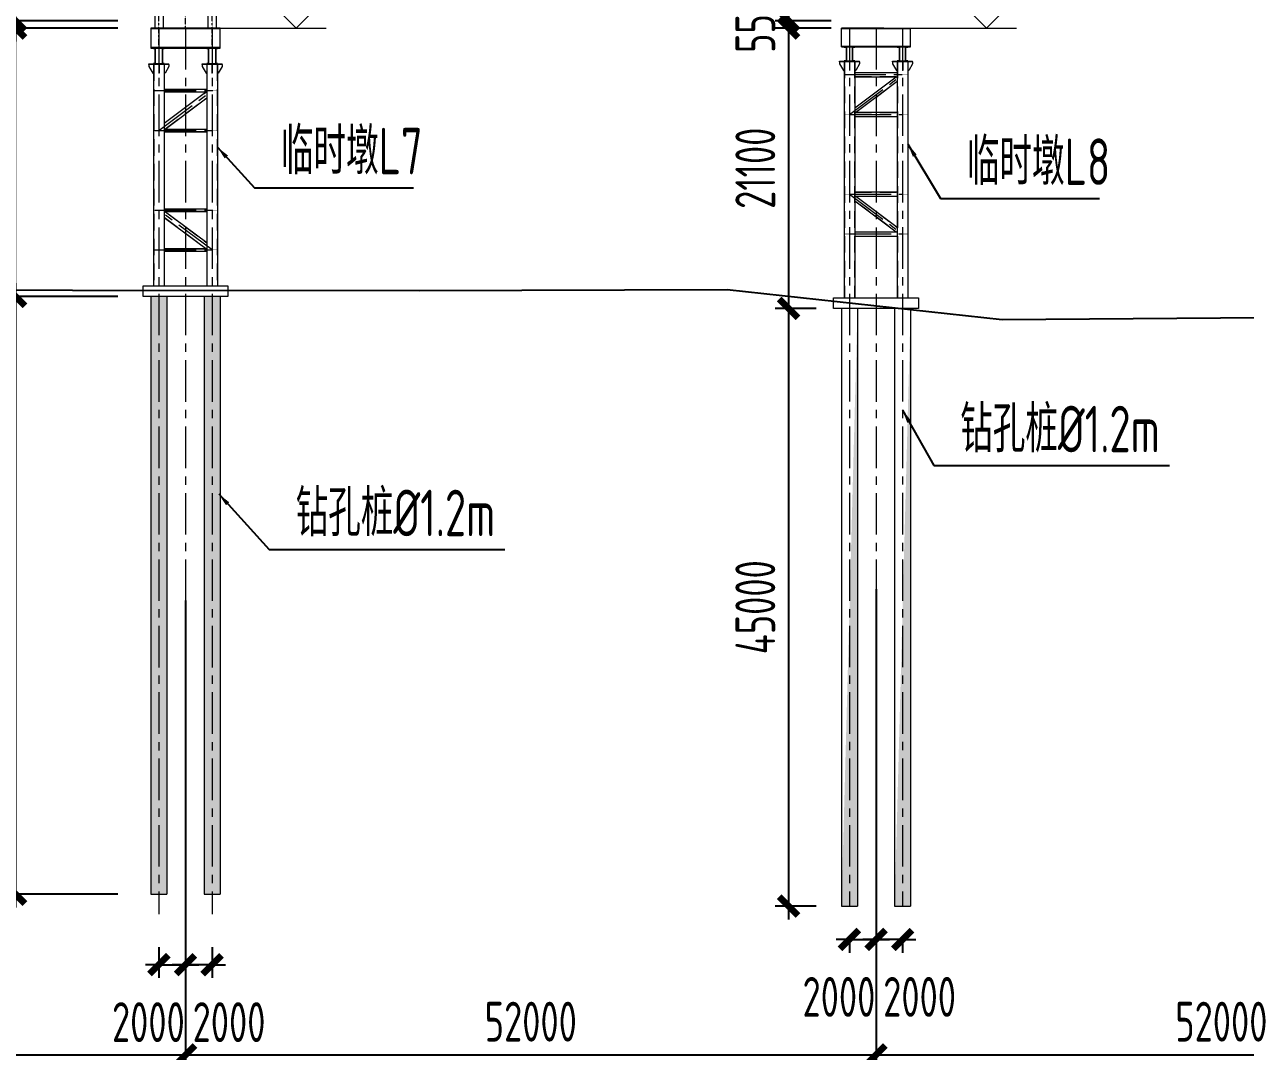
# Model space of a CAD drawing. Extents: x -2876908 to 633791, y -1383861 to 872234.
# Drawn here: x -817950 to -725996, y 671567 to 748897 of the extents above; entities that cross this region are included whole.
import ezdxf

# ---------------------------------------------------------------- set-up
doc = ezdxf.new("R2010")
doc.units = 0
doc.header["$LTSCALE"] = 5
doc.header["$MEASUREMENT"] = 0
for name, pattern in [('CENTER', [2, 1.25, -0.25, 0.25, -0.25]), ('DASH', [0.35, 0.25, -0.1]), ('DASHED', [0.75, 0.5, -0.25])]:
    doc.linetypes.add(name, pattern=pattern)
doc.layers.get('0').update_dxf_attribs({"linetype": 'CONTINUOUS', "lineweight": 25})
doc.layers.get('DEFPOINTS').update_dxf_attribs({"color": 35, "linetype": 'CONTINUOUS', "lineweight": 13})
for name, color, linetype, lineweight in [('3中心线', 6, 'CENTER', 18), ('4虚线', 2, 'DASHED', 18), ('5标注', 3, 'CONTINUOUS', 15), ('6文本', 7, 'CONTINUOUS', 15), ('8轮廓线', 4, 'CONTINUOUS', 15), ('DIM', 3, 'CONTINUOUS', 0), ('HATCH', 254, 'CONTINUOUS', 0)]:
    doc.layers.add(name, color=color, linetype=linetype, lineweight=lineweight)
doc.layers.add('细线', color=3, linetype='CONTINUOUS')
doc.styles.add('TSSD_Dimension', font='tssdeng.shx', dxfattribs={"width": 0.7, "bigfont": 'hztxt.shx'})
doc.styles.add('TSSD_NORM', font='tssdeng.shx', dxfattribs={"width": 0.7, "bigfont": 'hztxt.shx'})
doc.dimstyles.new('TSSD_100_100', dxfattribs={"dimtxt": 300, "dimasz": 100, "dimexe": 100, "dimexo": 250, "dimgap": 100, "dimtad": 1, "dimdec": 0, "dimzin": 0, "dimdsep": 46, "dimtxsty": 'TSSD_Dimension', "dimblk": 'ARCHTICK', "dimblk1": 'ARCHTICK', "dimblk2": 'ARCHTICK', "dimcen": 0, "dimdle": 100, "dimclrt": 7, "dimadec": 0, "dimazin": 0, "dimtfac": 1, "dimtdec": 0, "dimtix": 1, "dimtmove": 2, "dimatfit": 3, "dimfxl": 1, "dimtolj": 1, "dimtzin": 0, "dimarcsym": 0})

# ---------------------------------------------------------------- blocks, each defined once
blk = doc.blocks.new('立面图')
at = {"layer": '细线', "color": 3}
blk.add_lwpolyline([(-241127, -37254), (-217827, -37414), (-192527, -37374), (-165627, -37384), (-139527, -37404), (-116327, -37344), (-95627, -39604), (-66027, -39374), (-45227, -38844), (-41127, -37964), (-39427, -37894), (-36027, -38594), (-16527, -38484), (-10727, -35294), (-10327, -35334), (-9827, -35314), (-9327, -35324), (-8927, -35304), (-4927, -37524), (-1727, -37724), (1373, -38474), (13173, -38214), (16973, -37404), (40773, -36854)], dxfattribs=at)
blk = doc.blocks.new('_ArchTick')
at = {"color": 0, "linetype": 'ByBlock', "const_width": 0.5}
blk.add_lwpolyline([(-0.707, -0.707), (0.707, 0.707)], dxfattribs=at)
blk = doc.blocks.new('*D33')
at = {"layer": 'DEFPOINTS', "color": 0, "transparency": 16777216}
for p in [(-805821, 708022), (-883821, 692590), (-805821, 671319)]:
    blk.add_point(p, dxfattribs=at)
at = {"layer": 'DIM', "color": 0, "lineweight": -2, "transparency": 16777216}
for p, q in [((-805821, 705522), (-805821, 670319)), ((-884821, 671319), (-804821, 671319))]:
    blk.add_line(p, q, dxfattribs=at)
at = {"layer": 'DIM', "color": 0, "linetype": 'ByBlock', "lineweight": -2, "transparency": 16777216}
blk.add_line((-883821, 690090), (-883821, 670319), dxfattribs=at)
at = {"layer": 'DIM', "color": 0, "lineweight": -2, "transparency": 16777216, "xscale": 1000, "yscale": 1000, "zscale": 1000, "rotation": 180}
blk.add_blockref('_ArchTick', (-883821, 671319), dxfattribs=at)
at = {"layer": 'DIM', "color": 0, "lineweight": -2, "transparency": 16777216, "xscale": 1000, "yscale": 1000, "zscale": 1000}
blk.add_blockref('_ArchTick', (-805821, 671319), dxfattribs=at)
at = {"layer": 'DIM', "color": 7, "transparency": 16777216, "insert": (-844821, 673819), "char_height": 3000, "attachment_point": 5, "style": 'TSSD_Dimension'}
blk.add_mtext('\\A1;78000', dxfattribs=at)
blk = doc.blocks.new('*D34')
at = {"layer": 'DEFPOINTS', "color": 0, "transparency": 16777216}
for p in [(-753821, 708879), (-805821, 708022), (-753821, 671319)]:
    blk.add_point(p, dxfattribs=at)
at = {"layer": 'DIM', "color": 0, "lineweight": -2, "transparency": 16777216}
for p, q in [((-753821, 706379), (-753821, 670319)), ((-806821, 671319), (-752821, 671319))]:
    blk.add_line(p, q, dxfattribs=at)
at = {"layer": 'DIM', "color": 0, "linetype": 'ByBlock', "lineweight": -2, "transparency": 16777216}
blk.add_line((-805821, 705522), (-805821, 670319), dxfattribs=at)
at = {"layer": 'DIM', "color": 0, "lineweight": -2, "transparency": 16777216, "xscale": 1000, "yscale": 1000, "zscale": 1000, "rotation": 180}
blk.add_blockref('_ArchTick', (-805821, 671319), dxfattribs=at)
at = {"layer": 'DIM', "color": 0, "lineweight": -2, "transparency": 16777216, "xscale": 1000, "yscale": 1000, "zscale": 1000}
blk.add_blockref('_ArchTick', (-753821, 671319), dxfattribs=at)
at = {"layer": 'DIM', "color": 7, "transparency": 16777216, "insert": (-779821, 673819), "char_height": 3000, "attachment_point": 5, "style": 'TSSD_Dimension'}
blk.add_mtext('\\A1;52000', dxfattribs=at)
blk = doc.blocks.new('*D35')
at = {"layer": 'DEFPOINTS', "color": 0, "transparency": 16777216}
for p in [(-753821, 708879), (-701821, 708756), (-701821, 671319)]:
    blk.add_point(p, dxfattribs=at)
at = {"layer": 'DIM', "color": 0, "linetype": 'ByBlock', "lineweight": -2, "transparency": 16777216}
blk.add_line((-753821, 706379), (-753821, 670319), dxfattribs=at)
at = {"layer": 'DIM', "color": 0, "lineweight": -2, "transparency": 16777216}
for p, q in [((-701821, 706256), (-701821, 670319)), ((-754821, 671319), (-700821, 671319))]:
    blk.add_line(p, q, dxfattribs=at)
at = {"layer": 'DIM', "color": 0, "lineweight": -2, "transparency": 16777216, "xscale": 1000, "yscale": 1000, "zscale": 1000, "rotation": 180}
blk.add_blockref('_ArchTick', (-753821, 671319), dxfattribs=at)
at = {"layer": 'DIM', "color": 0, "lineweight": -2, "transparency": 16777216, "xscale": 1000, "yscale": 1000, "zscale": 1000}
blk.add_blockref('_ArchTick', (-701821, 671319), dxfattribs=at)
at = {"layer": 'DIM', "color": 7, "transparency": 16777216, "insert": (-727821, 673819), "char_height": 3000, "attachment_point": 5, "style": 'TSSD_Dimension'}
blk.add_mtext('\\A1;52000', dxfattribs=at)
blk = doc.blocks.new('A$C58C44416')
at = {"layer": '3中心线'}
for p, q in [((665, 0), (665, 4324)), ((665, 3961), (4665, 3961)), ((665, 3961), (4665, 961)), ((4665, 0), (4665, 4324)), ((665, 961), (4665, 961))]:
    blk.add_line(p, q, dxfattribs=at)
at = {"layer": '8轮廓线'}
for p, q in [((350, 80), (350, 4324)), ((980, 4324), (350, 4324)), ((980, 80), (980, 4324)), ((980, 4084), (4350, 4084)), ((980, 3878), (4350, 1351)), ((980, 3839), (4350, 3839)), ((4350, 80), (4350, 4324)), ((4980, 4324), (4350, 4324)), ((4980, 80), (4980, 4324)), ((980, 3572), (4350, 1045)), ((980, 1084), (4350, 1084)), ((0, 200), (300, 680)), ((0, 80), (0, 200)), ((1330, 80), (0, 80)), ((0, 80), (0, 0)), ((1330, 0), (0, 0)), ((300, 680), (350, 680)), ((350, 0), (980, 0)), ((980, 839), (4350, 839)), ((1046, 680), (980, 680)), ((1330, 200), (1046, 680)), ((1330, 80), (1330, 200)), ((1330, 80), (1330, 0)), ((4000, 200), (4300, 680)), ((4000, 80), (4000, 200)), ((5330, 80), (4000, 80)), ((4000, 80), (4000, 0)), ((5330, 0), (4000, 0)), ((4300, 680), (4350, 680)), ((4350, 0), (4980, 0)), ((5046, 680), (4980, 680)), ((5330, 200), (5046, 680)), ((5330, 80), (5330, 200)), ((5330, 80), (5330, 0))]:
    blk.add_line(p, q, dxfattribs=at)
for centre in [(665, 3961), (4665, 3961), (665, 961), (4665, 961)]:
    blk.add_circle(centre, 315, dxfattribs=at)
blk = doc.blocks.new('63.5m')
at = {"layer": '3中心线', "ltscale": 0.05}
for p, q in [((-3685, -21653), (-3685, 37916)), ((-1685, -20396), (-1685, 37916)), ((315, -21653), (315, 37916)), ((-3685, 24877), (315, 24877)), ((-3685, 21877), (315, 24877)), ((-3685, 21877), (315, 21877)), ((-3685, 13877), (315, 13877)), ((-3685, 10877), (315, 13877)), ((-3685, 10877), (315, 10877)), ((-3685, 2877), (315, 2877)), ((-3685, -123), (315, 2877)), ((-3685, -123), (315, -123)), ((-3685, -11122), (315, -8123)), ((-3685, -8123), (315, -8123)), ((-3685, -11122), (315, -11122))]:
    blk.add_line(p, q, dxfattribs=at)
at = {"layer": '3中心线', "ltscale": 0.005}
for p, q in [((-3685, 35877), (315, 35877)), ((-3685, 32877), (315, 35877)), ((-3685, 32877), (315, 32877))]:
    blk.add_line(p, q, dxfattribs=at)
at = {"layer": '8轮廓线'}
for p, q in [((-4350, 37836), (-4350, 37916)), ((-3020, 37916), (-4350, 37916)), ((-3020, 37836), (-4350, 37836)), ((-4350, 37836), (-4350, 37716)), ((-4350, 37716), (-4050, 37236)), ((-4000, 37916), (-3370, 37916)), ((-4000, 37836), (-4000, -20396)), ((-3370, 37836), (-3370, -20396)), ((-3020, 37716), (-3304, 37236)), ((-3020, 37836), (-3020, 37916)), ((-3020, 37836), (-3020, 37716)), ((-350, 37836), (-350, 37916)), ((980, 37916), (-350, 37916)), ((980, 37836), (-350, 37836)), ((-350, 37836), (-350, 37716)), ((-350, 37716), (-50, 37236)), ((0, 37916), (630, 37916)), ((0, 37916), (630, 37916)), ((0, 37836), (0, -20396)), ((630, 37836), (630, -20396)), ((980, 37716), (696, 37236)), ((980, 37836), (980, 37916)), ((980, 37836), (980, 37716)), ((-4050, 37236), (-4000, 37236)), ((-3304, 37236), (-3370, 37236)), ((-50, 37236), (0, 37236)), ((696, 37236), (630, 37236))]:
    blk.add_line(p, q, dxfattribs=at)
at = {"layer": '8轮廓线', "ltscale": 0.05}
for p, q in [((-3370, 36000), (0, 36000)), ((-3370, 33267), (0, 35794)), ((-3370, 35755), (0, 35755)), ((-3370, 32961), (0, 35488)), ((-3370, 33000), (0, 33000)), ((-3370, 32755), (0, 32755)), ((-3370, 25000), (0, 25000)), ((-3370, 22267), (0, 24794)), ((-3370, 24755), (0, 24755)), ((-3370, 21961), (0, 24488)), ((-3370, 22000), (0, 22000)), ((-3370, 21755), (0, 21755)), ((-3370, 14000), (0, 14000)), ((-3370, 11267), (0, 13794)), ((-3370, 13755), (0, 13755)), ((-3370, 10961), (0, 13488)), ((-3370, 11000), (0, 11000)), ((-3370, 10755), (0, 10755)), ((-3370, 3000), (0, 3000)), ((-3370, 267), (0, 2794)), ((-3370, 2755), (0, 2755)), ((-3370, -39), (0, 2488)), ((-3370, 0), (0, 0)), ((-3370, -245), (0, -245)), ((-3370, -8000), (0, -8000)), ((-3370, -10733), (0, -8206)), ((-3370, -8245), (0, -8245)), ((-3370, -11039), (0, -8512)), ((-3370, -11000), (0, -11000)), ((-3370, -11245), (0, -11245))]:
    blk.add_line(p, q, dxfattribs=at)
blk.add_blockref('A$C58C44416', (-4350, 37916))
blk = doc.blocks.new('*D1768')
at = {"layer": 'DEFPOINTS', "color": 0, "transparency": 16777216}
for p in [(-755821, 682524), (-753821, 682524), (-753821, 680008)]:
    blk.add_point(p, dxfattribs=at)
at = {"layer": 'DIM', "color": 0, "lineweight": -2, "transparency": 16777216}
for p, q in [((-755821, 680008), (-756821, 680008)), ((-755821, 680008), (-753821, 680008)), ((-753821, 680024), (-753821, 679008)), ((-753821, 680008), (-752821, 680008))]:
    blk.add_line(p, q, dxfattribs=at)
at = {"layer": 'DIM', "color": 0, "linetype": 'ByBlock', "lineweight": -2, "transparency": 16777216}
blk.add_line((-755821, 680024), (-755821, 679008), dxfattribs=at)
at = {"layer": 'DIM', "color": 0, "lineweight": -2, "transparency": 16777216, "xscale": 1000, "yscale": 1000, "zscale": 1000}
blk.add_blockref('_ArchTick', (-755821, 680008), dxfattribs=at)
at = {"layer": 'DIM', "color": 0, "lineweight": -2, "transparency": 16777216, "xscale": 1000, "yscale": 1000, "zscale": 1000, "rotation": 180}
blk.add_blockref('_ArchTick', (-753821, 680008), dxfattribs=at)
at = {"layer": 'DIM', "color": 7, "transparency": 16777216, "insert": (-756617, 675683), "char_height": 3000, "attachment_point": 5, "style": 'TSSD_Dimension'}
blk.add_mtext('\\A1;2000', dxfattribs=at)
blk = doc.blocks.new('*D1769')
at = {"layer": 'DEFPOINTS', "color": 0, "transparency": 16777216}
for p in [(-760414, 748619), (-754708, 749169), (-754708, 748619)]:
    blk.add_point(p, dxfattribs=at)
at = {"layer": 'DIM', "color": 0, "lineweight": -2, "transparency": 16777216}
for p, q in [((-760414, 749169), (-760414, 750169)), ((-757208, 748619), (-761414, 748619)), ((-760414, 749169), (-760414, 748619)), ((-760414, 748619), (-760414, 747619))]:
    blk.add_line(p, q, dxfattribs=at)
at = {"layer": 'DIM', "color": 0, "linetype": 'ByBlock', "lineweight": -2, "transparency": 16777216}
blk.add_line((-757208, 749169), (-761414, 749169), dxfattribs=at)
at = {"layer": 'DIM', "color": 0, "lineweight": -2, "transparency": 16777216, "xscale": 1000, "yscale": 1000, "zscale": 1000}
for p, rotation in [((-760414, 749169), 270), ((-760414, 748619), 90)]:
    blk.add_blockref('_ArchTick', p, dxfattribs=dict(at, rotation=rotation))
at = {"layer": 'DIM', "color": 7, "transparency": 16777216, "insert": (-762914, 748894), "char_height": 3000, "attachment_point": 5, "rotation": 90, "style": 'TSSD_Dimension'}
blk.add_mtext('\\A1;550', dxfattribs=at)
blk = doc.blocks.new('*D1765')
at = {"layer": 'DEFPOINTS', "color": 0, "transparency": 16777216}
for p in [(-757308, 748619), (-760414, 727519), (-757108, 727519)]:
    blk.add_point(p, dxfattribs=at)
at = {"layer": 'DIM', "color": 0, "lineweight": -2, "transparency": 16777216}
for p, q in [((-760414, 749619), (-760414, 726519)), ((-759608, 727519), (-761414, 727519))]:
    blk.add_line(p, q, dxfattribs=at)
at = {"layer": 'DIM', "color": 0, "linetype": 'ByBlock', "lineweight": -2, "transparency": 16777216}
blk.add_line((-759808, 748619), (-761414, 748619), dxfattribs=at)
at = {"layer": 'DIM', "color": 0, "lineweight": -2, "transparency": 16777216, "xscale": 1000, "yscale": 1000, "zscale": 1000}
for p, rotation in [((-760414, 748619), 90), ((-760414, 727519), 270)]:
    blk.add_blockref('_ArchTick', p, dxfattribs=dict(at, rotation=rotation))
at = {"layer": 'DIM', "color": 7, "transparency": 16777216, "insert": (-762914, 738069), "char_height": 3000, "attachment_point": 5, "rotation": 90, "style": 'TSSD_Dimension'}
blk.add_mtext('\\A1;21100', dxfattribs=at)
blk = doc.blocks.new('*D1766')
at = {"layer": 'DEFPOINTS', "color": 0, "transparency": 16777216}
for p in [(-755821, 727519), (-760414, 682519), (-755821, 682519)]:
    blk.add_point(p, dxfattribs=at)
at = {"layer": 'DIM', "color": 0, "lineweight": -2, "transparency": 16777216}
for p, q in [((-760414, 728519), (-760414, 681519)), ((-758321, 682519), (-761414, 682519))]:
    blk.add_line(p, q, dxfattribs=at)
at = {"layer": 'DIM', "color": 0, "linetype": 'ByBlock', "lineweight": -2, "transparency": 16777216}
blk.add_line((-758321, 727519), (-761414, 727519), dxfattribs=at)
at = {"layer": 'DIM', "color": 0, "lineweight": -2, "transparency": 16777216, "xscale": 1000, "yscale": 1000, "zscale": 1000}
for p, rotation in [((-760414, 727519), 90), ((-760414, 682519), 270)]:
    blk.add_blockref('_ArchTick', p, dxfattribs=dict(at, rotation=rotation))
at = {"layer": 'DIM', "color": 7, "transparency": 16777216, "insert": (-762914, 705019), "char_height": 3000, "attachment_point": 5, "rotation": 90, "style": 'TSSD_Dimension'}
blk.add_mtext('\\A1;45000', dxfattribs=at)
blk = doc.blocks.new('*D1767')
at = {"layer": 'DEFPOINTS', "color": 0, "transparency": 16777216}
for p in [(-753821, 682524), (-751821, 682524), (-753821, 680008)]:
    blk.add_point(p, dxfattribs=at)
at = {"layer": 'DIM', "color": 0, "lineweight": -2, "transparency": 16777216}
for p, q in [((-753821, 680008), (-754821, 680008)), ((-753821, 680024), (-753821, 679008)), ((-751821, 680008), (-753821, 680008)), ((-751821, 680008), (-750821, 680008))]:
    blk.add_line(p, q, dxfattribs=at)
at = {"layer": 'DIM', "color": 0, "linetype": 'ByBlock', "lineweight": -2, "transparency": 16777216}
blk.add_line((-751821, 680024), (-751821, 679008), dxfattribs=at)
at = {"layer": 'DIM', "color": 0, "lineweight": -2, "transparency": 16777216, "xscale": 1000, "yscale": 1000, "zscale": 1000}
blk.add_blockref('_ArchTick', (-753821, 680008), dxfattribs=at)
at = {"layer": 'DIM', "color": 0, "lineweight": -2, "transparency": 16777216, "xscale": 1000, "yscale": 1000, "zscale": 1000, "rotation": 180}
blk.add_blockref('_ArchTick', (-751821, 680008), dxfattribs=at)
at = {"layer": 'DIM', "color": 7, "transparency": 16777216, "insert": (-750543, 675683), "char_height": 3000, "attachment_point": 5, "style": 'TSSD_Dimension'}
blk.add_mtext('\\A1;2000', dxfattribs=at)
blk = doc.blocks.new('*D1796')
at = {"layer": 'DEFPOINTS', "color": 0, "transparency": 16777216}
for p in [(-807821, 681924), (-805821, 681924), (-805821, 678108)]:
    blk.add_point(p, dxfattribs=at)
at = {"layer": 'DIM', "color": 0, "linetype": 'ByBlock', "lineweight": -2, "transparency": 16777216}
blk.add_line((-807821, 679424), (-807821, 677108), dxfattribs=at)
at = {"layer": 'DIM', "color": 0, "lineweight": -2, "transparency": 16777216}
for p, q in [((-805821, 679424), (-805821, 677108)), ((-807821, 678108), (-808821, 678108)), ((-807821, 678108), (-805821, 678108)), ((-805821, 678108), (-804821, 678108))]:
    blk.add_line(p, q, dxfattribs=at)
at = {"layer": 'DIM', "color": 0, "lineweight": -2, "transparency": 16777216, "xscale": 1000, "yscale": 1000, "zscale": 1000}
blk.add_blockref('_ArchTick', (-807821, 678108), dxfattribs=at)
at = {"layer": 'DIM', "color": 0, "lineweight": -2, "transparency": 16777216, "xscale": 1000, "yscale": 1000, "zscale": 1000, "rotation": 180}
blk.add_blockref('_ArchTick', (-805821, 678108), dxfattribs=at)
at = {"layer": 'DIM', "color": 7, "transparency": 16777216, "insert": (-808617, 673783), "char_height": 3000, "attachment_point": 5, "style": 'TSSD_Dimension'}
blk.add_mtext('\\A1;2000', dxfattribs=at)
blk = doc.blocks.new('*D1797')
at = {"layer": 'DEFPOINTS', "color": 0, "transparency": 16777216}
for p in [(-805821, 681924), (-803821, 681924), (-805821, 678108)]:
    blk.add_point(p, dxfattribs=at)
at = {"layer": 'DIM', "color": 0, "lineweight": -2, "transparency": 16777216}
for p, q in [((-805821, 679424), (-805821, 677108)), ((-805821, 678108), (-806821, 678108)), ((-803821, 678108), (-805821, 678108)), ((-803821, 678108), (-802821, 678108))]:
    blk.add_line(p, q, dxfattribs=at)
at = {"layer": 'DIM', "color": 0, "linetype": 'ByBlock', "lineweight": -2, "transparency": 16777216}
blk.add_line((-803821, 679424), (-803821, 677108), dxfattribs=at)
at = {"layer": 'DIM', "color": 0, "lineweight": -2, "transparency": 16777216, "xscale": 1000, "yscale": 1000, "zscale": 1000}
blk.add_blockref('_ArchTick', (-805821, 678108), dxfattribs=at)
at = {"layer": 'DIM', "color": 0, "lineweight": -2, "transparency": 16777216, "xscale": 1000, "yscale": 1000, "zscale": 1000, "rotation": 180}
blk.add_blockref('_ArchTick', (-803821, 678108), dxfattribs=at)
at = {"layer": 'DIM', "color": 7, "transparency": 16777216, "insert": (-802543, 673783), "char_height": 3000, "attachment_point": 5, "style": 'TSSD_Dimension'}
blk.add_mtext('\\A1;2000', dxfattribs=at)
blk = doc.blocks.new('*D1798')
at = {"layer": 'DEFPOINTS', "color": 0, "transparency": 16777216}
for p in [(-818623, 749169), (-808421, 749169), (-808421, 748619)]:
    blk.add_point(p, dxfattribs=at)
at = {"layer": 'DIM', "color": 0, "lineweight": -2, "transparency": 16777216}
for p, q in [((-818623, 749169), (-818623, 750169)), ((-810921, 749169), (-819623, 749169)), ((-818623, 748619), (-818623, 749169)), ((-818623, 748619), (-818623, 747619))]:
    blk.add_line(p, q, dxfattribs=at)
at = {"layer": 'DIM', "color": 0, "linetype": 'ByBlock', "lineweight": -2, "transparency": 16777216}
blk.add_line((-810921, 748619), (-819623, 748619), dxfattribs=at)
at = {"layer": 'DIM', "color": 0, "lineweight": -2, "transparency": 16777216, "xscale": 1000, "yscale": 1000, "zscale": 1000}
for p, rotation in [((-818623, 749169), 270), ((-818623, 748619), 90)]:
    blk.add_blockref('_ArchTick', p, dxfattribs=dict(at, rotation=rotation))
at = {"layer": 'DIM', "color": 7, "transparency": 16777216, "insert": (-821123, 751750), "char_height": 3000, "attachment_point": 5, "rotation": 90, "style": 'TSSD_Dimension'}
blk.add_mtext('\\A1;550', dxfattribs=at)
blk = doc.blocks.new('*D1799')
at = {"layer": 'DEFPOINTS', "color": 0, "transparency": 16777216}
for p in [(-818623, 748619), (-808421, 748619), (-808421, 728419)]:
    blk.add_point(p, dxfattribs=at)
at = {"layer": 'DIM', "color": 0, "lineweight": -2, "transparency": 16777216}
for p, q in [((-818623, 727419), (-818623, 749619)), ((-810921, 748619), (-819623, 748619))]:
    blk.add_line(p, q, dxfattribs=at)
at = {"layer": 'DIM', "color": 0, "linetype": 'ByBlock', "lineweight": -2, "transparency": 16777216}
blk.add_line((-810921, 728419), (-819623, 728419), dxfattribs=at)
at = {"layer": 'DIM', "color": 0, "lineweight": -2, "transparency": 16777216, "xscale": 1000, "yscale": 1000, "zscale": 1000}
for p, rotation in [((-818623, 748619), 90), ((-818623, 728419), 270)]:
    blk.add_blockref('_ArchTick', p, dxfattribs=dict(at, rotation=rotation))
at = {"layer": 'DIM', "color": 7, "transparency": 16777216, "insert": (-821123, 738519), "char_height": 3000, "attachment_point": 5, "rotation": 90, "style": 'TSSD_Dimension'}
blk.add_mtext('\\A1;20200', dxfattribs=at)
blk = doc.blocks.new('*D1800')
at = {"layer": 'DEFPOINTS', "color": 0, "transparency": 16777216}
for p in [(-808421, 728419), (-818623, 683419), (-808421, 683419)]:
    blk.add_point(p, dxfattribs=at)
at = {"layer": 'DIM', "color": 0, "lineweight": -2, "transparency": 16777216}
for p, q in [((-818623, 729419), (-818623, 682419)), ((-810921, 683419), (-819623, 683419))]:
    blk.add_line(p, q, dxfattribs=at)
at = {"layer": 'DIM', "color": 0, "linetype": 'ByBlock', "lineweight": -2, "transparency": 16777216}
blk.add_line((-810921, 728419), (-819623, 728419), dxfattribs=at)
at = {"layer": 'DIM', "color": 0, "lineweight": -2, "transparency": 16777216, "xscale": 1000, "yscale": 1000, "zscale": 1000}
for p, rotation in [((-818623, 728419), 90), ((-818623, 683419), 270)]:
    blk.add_blockref('_ArchTick', p, dxfattribs=dict(at, rotation=rotation))
at = {"layer": 'DIM', "color": 7, "transparency": 16777216, "insert": (-821123, 705919), "char_height": 3000, "attachment_point": 5, "rotation": 90, "style": 'TSSD_Dimension'}
blk.add_mtext('\\A1;45000', dxfattribs=at)
blk = doc.blocks.new('asdljfhsdfhjksd')
at = {"layer": '8轮廓线'}
for p, q in [((-1328421, 715431), (-1328421, 670431)), ((-1327221, 715431), (-1327221, 670431)), ((-1324421, 715431), (-1324421, 670431)), ((-1323221, 715431), (-1323221, 670431)), ((-1328421, 670431), (-1327221, 670431)), ((-1324421, 670431), (-1323221, 670431))]:
    blk.add_line(p, q, dxfattribs=at)

msp = doc.modelspace()

# ---------------------------------------------------------------- hatches: boundary and pattern name
at = {"layer": 'HATCH'}
h = msp.add_hatch(dxfattribs=at)
h.set_pattern_fill('ARMORED', color=256, scale=200, style=0)
h.set_pattern_definition([(50, (516000, 12988), (1434.5204, -125.5043), [150, -1650]), (355, (516000, 12988), (-277.5027, 1504.3843), [120, -1320]), (100.4514, (516119.6, 12977.5), (1157.0188, 1378.8791), [127.4804, -1402.2842]), (46.1842, (516000, 13388), (2134.482, -331.038), [225, -2475]), (96.6356, (516177.9, 13360.4), (1869.3254, 1948.2357), [191.2206, -2103.426]), (351.1842, (516000, 13388), (1869.324, 1948.2372), [180, -1980]), (21, (516200, 13288), (1193.8141, -805.2378), [150, -1650]), (326, (516200, 13288), (486.6307, 1450.3001), [120, -1320]), (71.4514, (516299.5, 13220.9), (1680.4453, 645.061), [127.4804, -1402.2842]), (37.5, (516000, 12988), (24.31971, 665.7877), [0, -1304, 0, -1340, 0, -1325]), (7.5, (516000, 12988), (526.13907, 788.82342), [0, -764, 0, -1274, 0, -505]), (327.5, (515554, 12988), (1067.64487, -45.10974), [0, -500, 0, -1560, 0, -2070]), (317.5, (515354, 12988), (1166.37234, 200.20996), [0, -650, 0, -1036, 0, -1470]), (45, (516000, 12988), (-707.1068, 707.1068), [])])
h.paths.add_polyline_path([(-808421.088, 728419.248), (-807221.088, 728419.248), (-807221.088, 683419.248), (-808421.088, 683419.248)])
h = msp.add_hatch(dxfattribs=at)
h.set_pattern_fill('ARMORED', color=256, scale=200, style=0)
h.set_pattern_definition([(50, (520000, 12988), (1434.5204, -125.5043), [150, -1650]), (355, (520000, 12988), (-277.5027, 1504.3843), [120, -1320]), (100.4514, (520119.6, 12977.5), (1157.0188, 1378.8791), [127.4804, -1402.2842]), (46.1842, (520000, 13388), (2134.482, -331.038), [225, -2475]), (96.6356, (520177.9, 13360.4), (1869.3254, 1948.2357), [191.2206, -2103.426]), (351.1842, (520000, 13388), (1869.324, 1948.2372), [180, -1980]), (21, (520200, 13288), (1193.8141, -805.2378), [150, -1650]), (326, (520200, 13288), (486.6307, 1450.3001), [120, -1320]), (71.4514, (520299.5, 13220.9), (1680.4453, 645.061), [127.4804, -1402.2842]), (37.5, (520000, 12988), (24.31971, 665.7877), [0, -1304, 0, -1340, 0, -1325]), (7.5, (520000, 12988), (526.13907, 788.82342), [0, -764, 0, -1274, 0, -505]), (327.5, (519554, 12988), (1067.64487, -45.10974), [0, -500, 0, -1560, 0, -2070]), (317.5, (519354, 12988), (1166.37234, 200.20996), [0, -650, 0, -1036, 0, -1470]), (45, (520000, 12988), (-707.1068, 707.1068), [])])
h.paths.add_polyline_path([(-804421.088, 728419.248), (-803221.088, 728419.248), (-803221.088, 683419.248), (-804421.088, 683419.248)])
h = msp.add_hatch(dxfattribs=at)
h.set_pattern_fill('ARMORED', color=256, scale=200, style=0)
h.set_pattern_definition([(50, (-4000, 11488), (1434.5204, -125.5043), [150, -1650]), (355, (-4000, 11488), (-277.5027, 1504.3843), [120, -1320]), (100.4514, (-3880.5, 11477.5), (1157.0188, 1378.879), [127.4804, -1402.2842]), (46.1842, (-4000, 11888), (2134.482, -331.038), [225, -2475]), (96.6356, (-3822.1, 11860.4), (1869.3254, 1948.2357), [191.2206, -2103.426]), (351.1842, (-4000, 11888), (1869.324, 1948.237), [180, -1980]), (21, (-3800, 11788), (1193.8141, -805.2378), [150, -1650]), (326, (-3800, 11788), (486.6307, 1450.3), [120, -1320]), (71.4514, (-3700.5, 11720.9), (1680.4453, 645.061), [127.4804, -1402.2842]), (37.5, (-4000, 11488), (24.3197, 665.7877), [0, -1304, 0, -1340, 0, -1325]), (7.5, (-4000, 11488), (526.13907, 788.8234), [0, -764, 0, -1274, 0, -505]), (327.5, (-4446, 11488), (1067.64487, -45.10974), [0, -500, 0, -1560, 0, -2070]), (317.5, (-4646, 11488), (1166.3723, 200.21), [0, -650, 0, -1036, 0, -1470]), (45, (-4000, 11488), (-707.1068, 707.1068), [])])
edge = h.paths.add_edge_path()
edge.add_line((-756421.106, 727519.228), (-756421.106, 682519.228))
edge.add_line((-755221.106, 727519.228), (-755221.106, 682519.228))
edge.add_line((-756421.106, 682519.228), (-755221.106, 682519.228))
h = msp.add_hatch(dxfattribs=at)
h.set_pattern_fill('ARMORED', color=256, scale=200, style=0)
h.set_pattern_definition([(50, (0, 11488), (1434.5204, -125.5043), [150, -1650]), (355, (0, 11488), (-277.5027, 1504.3843), [120, -1320]), (100.4514, (119.5, 11477.5), (1157.0188, 1378.879), [127.4804, -1402.2842]), (46.1842, (0, 11888), (2134.482, -331.038), [225, -2475]), (96.6356, (177.9, 11860.4), (1869.3254, 1948.2357), [191.2206, -2103.426]), (351.1842, (0, 11888), (1869.324, 1948.237), [180, -1980]), (21, (200, 11788), (1193.8141, -805.2378), [150, -1650]), (326, (200, 11788), (486.6307, 1450.3), [120, -1320]), (71.4514, (299.5, 11720.9), (1680.4453, 645.061), [127.4804, -1402.2842]), (37.5, (0, 11488), (24.3197, 665.7877), [0, -1304, 0, -1340, 0, -1325]), (7.5, (0, 11488), (526.13907, 788.8234), [0, -764, 0, -1274, 0, -505]), (327.5, (-446, 11488), (1067.64487, -45.10974), [0, -500, 0, -1560, 0, -2070]), (317.5, (-646, 11488), (1166.3723, 200.21), [0, -650, 0, -1036, 0, -1470]), (45, (0, 11488), (-707.1068, 707.1068), [])])
edge = h.paths.add_edge_path()
edge.add_line((-752421.106, 727519.228), (-752421.106, 682519.228))
edge.add_line((-751221.106, 727519.228), (-751221.106, 682519.228))
edge.add_line((-752421.106, 682519.228), (-751221.106, 682519.228))

# ---------------------------------------------------------------- linework, layer by layer
at = {"layer": '3中心线', "ltscale": 500}
for p, q in [((-807821.088, 748619.249), (-807821.088, 681919.249)), ((-805821.088, 748619.228), (-805821.088, 655380.121)), ((-803821.088, 748619.249), (-803821.088, 681919.249)), ((-755821.106, 748623.802), (-755821.106, 682523.802)), ((-753821.088, 748619.228), (-753821.088, 655380.121)), ((-751821.106, 748623.802), (-751821.106, 682523.802)), ((-756221.106, 745119.228), (-751421.106, 745119.228)), ((-755821.106, 742119.228), (-751821.106, 745119.228)), ((-808136.088, 743919.248), (-803421.088, 743919.248)), ((-807821.088, 740919.248), (-804221.088, 743619.248)), ((-755821.106, 742119.228), (-751821.106, 742119.228)), ((-808136.088, 740919.248), (-803506.088, 740919.248)), ((-755821.106, 736119.228), (-751821.106, 736119.228)), ((-755821.106, 736119.228), (-751821.106, 733119.228)), ((-808136.088, 734919.248), (-803506.088, 734919.248)), ((-803821.088, 731919.248), (-807821.088, 734919.248)), ((-755821.106, 733119.228), (-751821.106, 733119.228)), ((-808136.088, 731919.248), (-803506.088, 731919.248))]:
    msp.add_line(p, q, dxfattribs=at)
at = {"layer": '4虚线', "ltscale": 500}
for p, q in [((-808205.088, 745889.248), (-808205.088, 729219.248)), ((-807437.088, 745889.248), (-807437.088, 729219.248)), ((-804205.088, 745889.248), (-804205.088, 729219.248)), ((-803437.088, 745889.248), (-803437.088, 729219.248)), ((-756205.106, 746089.228), (-756205.106, 728319.228)), ((-755437.106, 746089.228), (-755437.106, 728319.228)), ((-752205.106, 746089.228), (-752205.106, 728319.228)), ((-751437.106, 746089.228), (-751437.106, 728319.228)), ((-755421.106, 745273.728), (-752221.106, 745273.728)), ((-755421.106, 744964.728), (-752221.106, 744964.728)), ((-755421.106, 742612.353), (-752295.273, 744956.728)), ((-807421.088, 744010.248), (-804221.088, 744010.248)), ((-755346.939, 742281.728), (-752221.106, 744626.103)), ((-807421.088, 741457.998), (-804221.088, 743857.998)), ((-807421.088, 743828.248), (-804277.421, 743828.248)), ((-807373.421, 741016.248), (-804221.088, 743380.498)), ((-755421.106, 742273.728), (-752221.106, 742273.728)), ((-755421.106, 741964.728), (-752221.106, 741964.728)), ((-807421.088, 741010.248), (-804221.088, 741010.248)), ((-807421.088, 740828.248), (-804221.088, 740828.248)), ((-755421.106, 736273.728), (-752221.106, 736273.728)), ((-755421.106, 735964.728), (-752221.106, 735964.728)), ((-755346.939, 735956.728), (-752221.106, 733612.353)), ((-807421.088, 735010.248), (-804221.088, 735010.248)), ((-807421.088, 734857.998), (-804221.088, 732457.998)), ((-807364.754, 734828.248), (-804221.088, 734828.248)), ((-755421.106, 735626.103), (-752295.273, 733281.728)), ((-807421.088, 734380.498), (-804221.088, 731980.498)), ((-755421.106, 733273.728), (-752221.106, 733273.728)), ((-755421.106, 732964.728), (-752221.106, 732964.728)), ((-807421.088, 732010.248), (-804277.421, 732010.248)), ((-807421.088, 731828.248), (-804221.088, 731828.248))]:
    msp.add_line(p, q, dxfattribs=at)
at = {"layer": '5标注'}
msp.add_line((-803221.088, 748619.248), (-795240.438, 748619.248), dxfattribs=at)
at = {"layer": '5标注', "flags": 128}
msp.add_lwpolyline([(-795494.981, 750619.248), (-797494.981, 748619.248), (-799494.981, 750619.248), (-790929.178, 750619.248)], dxfattribs=at)
at = {"layer": '5标注', "linetype": 'DASH', "ltscale": 100, "const_width": 30, "flags": 128}
for points in [[(-807421.088, 743919.248), (-808221.088, 743919.248)], [(-803421.088, 743919.248), (-804221.088, 743919.248)], [(-807421.088, 740919.248), (-808221.088, 740919.248)], [(-803421.088, 740919.248), (-804221.088, 740919.248)], [(-807421.088, 734919.248), (-808221.088, 734919.248)], [(-803421.088, 734919.248), (-804221.088, 734919.248)], [(-807421.088, 731919.248), (-808221.088, 731919.248)], [(-803421.088, 731919.248), (-804221.088, 731919.248)]]:
    msp.add_lwpolyline(points, dxfattribs=at)
at = {"layer": '8轮廓线'}
for p, q in [((-803221.088, 748619.248), (-808421.088, 748619.248)), ((-808421.088, 748619.248), (-808421.088, 747119.248)), ((-808421.088, 748589.248), (-803221.088, 748589.248)), ((-803221.088, 747119.248), (-803221.088, 748619.248)), ((-756421.106, 748619.228), (-751221.106, 748619.228)), ((-756421.106, 747219.228), (-756421.106, 748619.228)), ((-756421.106, 748589.228), (-751221.106, 748589.228)), ((-751221.106, 747219.228), (-751221.106, 748619.228)), ((-803221.088, 747149.248), (-808421.088, 747149.248)), ((-808421.088, 747119.248), (-803221.088, 747119.248)), ((-756421.106, 747249.228), (-751221.106, 747249.228)), ((-756421.106, 747219.228), (-751221.106, 747219.228)), ((-808571.088, 745889.248), (-808571.088, 745919.248)), ((-808571.088, 745919.248), (-807071.088, 745919.248)), ((-807071.088, 745889.248), (-808571.088, 745889.248)), ((-808571.088, 745889.248), (-808571.088, 745719.248)), ((-808221.088, 745919.248), (-807421.088, 745919.248)), ((-808221.088, 745889.248), (-808221.088, 729219.248)), ((-807831.088, 745889.248), (-807831.088, 745239.248)), ((-807811.088, 745889.248), (-807811.088, 745239.248)), ((-807421.088, 745889.248), (-807421.088, 729219.248)), ((-807071.088, 745889.248), (-807071.088, 745919.248)), ((-807071.088, 745889.248), (-807071.088, 745719.248)), ((-804571.088, 745889.248), (-804571.088, 745919.248)), ((-804571.088, 745919.248), (-803071.088, 745919.248)), ((-803071.088, 745889.248), (-804571.088, 745889.248)), ((-804571.088, 745889.248), (-804571.088, 745719.248)), ((-804221.088, 745919.248), (-803421.088, 745919.248)), ((-804221.088, 745889.248), (-804221.088, 729219.248)), ((-803831.088, 745889.248), (-803831.088, 745239.248)), ((-803811.088, 745889.248), (-803811.088, 745239.248)), ((-803421.088, 745889.248), (-803421.088, 729219.248)), ((-803071.088, 745889.248), (-803071.088, 745919.248)), ((-803071.088, 745889.248), (-803071.088, 745719.248)), ((-756571.106, 746089.228), (-756571.106, 746119.228)), ((-756571.106, 746119.228), (-755071.106, 746119.228)), ((-755071.106, 746089.228), (-756571.106, 746089.228)), ((-756571.106, 746089.228), (-756571.106, 745919.228)), ((-756571.106, 745919.228), (-756271.106, 745439.228)), ((-756221.106, 746119.228), (-755421.106, 746119.228)), ((-756221.106, 746089.228), (-756221.106, 728319.228)), ((-755831.106, 746089.228), (-755831.106, 745439.228)), ((-755811.106, 746089.228), (-755811.106, 745439.228)), ((-755421.106, 746089.228), (-755421.106, 728319.228)), ((-755071.106, 745919.228), (-755355.402, 745439.228)), ((-755071.106, 746089.228), (-755071.106, 746119.228)), ((-755071.106, 746089.228), (-755071.106, 745919.228)), ((-752571.106, 746089.228), (-752571.106, 746119.228)), ((-752571.106, 746119.228), (-751071.106, 746119.228)), ((-751071.106, 746089.228), (-752571.106, 746089.228)), ((-752571.106, 746089.228), (-752571.106, 745919.228)), ((-752571.106, 745919.228), (-752271.106, 745439.228)), ((-752221.106, 746119.228), (-751421.106, 746119.228)), ((-752221.106, 746089.228), (-752221.106, 728319.228)), ((-751831.106, 746089.228), (-751831.106, 745439.228)), ((-751811.106, 746089.228), (-751811.106, 745439.228)), ((-751421.106, 746089.228), (-751421.106, 728319.228)), ((-751071.106, 745919.228), (-751355.402, 745439.228)), ((-751071.106, 746089.228), (-751071.106, 746119.228)), ((-751071.106, 746089.228), (-751071.106, 745919.228)), ((-808571.088, 745719.248), (-808271.088, 745239.248)), ((-808271.088, 745239.248), (-808221.088, 745239.248)), ((-807811.088, 745239.248), (-807831.088, 745239.248)), ((-807355.384, 745239.248), (-807421.088, 745239.248)), ((-807071.088, 745719.248), (-807355.384, 745239.248)), ((-804571.088, 745719.248), (-804271.088, 745239.248)), ((-804271.088, 745239.248), (-804221.088, 745239.248)), ((-803811.088, 745239.248), (-803831.088, 745239.248)), ((-803355.384, 745239.248), (-803421.088, 745239.248)), ((-803071.088, 745719.248), (-803355.384, 745239.248)), ((-756271.106, 745439.228), (-756221.106, 745439.228)), ((-755811.106, 745439.228), (-755831.106, 745439.228)), ((-755355.402, 745439.228), (-755421.106, 745439.228)), ((-755421.106, 745281.728), (-752221.106, 745281.728)), ((-755421.106, 744956.728), (-752221.106, 744956.728)), ((-755421.106, 742622.353), (-752308.606, 744956.728)), ((-752271.106, 745439.228), (-752221.106, 745439.228)), ((-751811.106, 745439.228), (-751831.106, 745439.228)), ((-751355.402, 745439.228), (-751421.106, 745439.228)), ((-807421.088, 744016.248), (-804221.088, 744016.248)), ((-755333.606, 742281.728), (-752221.106, 744616.103)), ((-807421.088, 741470.498), (-804221.088, 743870.498)), ((-807421.088, 743822.248), (-804285.421, 743822.248)), ((-807356.754, 741016.248), (-804221.088, 743367.998)), ((-755421.106, 742281.728), (-752221.106, 742281.728)), ((-755421.106, 741956.728), (-752221.106, 741956.728)), ((-807421.088, 741016.248), (-804221.088, 741016.248)), ((-807421.088, 740822.248), (-804221.088, 740822.248)), ((-755421.106, 736281.728), (-752221.106, 736281.728)), ((-755421.106, 735956.728), (-752221.106, 735956.728)), ((-755333.606, 735956.728), (-752221.106, 733622.353)), ((-807421.088, 735016.248), (-804221.088, 735016.248)), ((-807421.088, 734870.498), (-804221.088, 732470.498)), ((-807356.754, 734822.248), (-804221.088, 734822.248)), ((-755421.106, 735616.103), (-752308.606, 733281.728)), ((-807421.088, 734367.998), (-804221.088, 731967.998)), ((-755421.106, 733281.728), (-752221.106, 733281.728)), ((-755421.106, 732956.728), (-752221.106, 732956.728)), ((-807421.088, 732016.248), (-804285.421, 732016.248)), ((-807421.088, 731822.248), (-804221.088, 731822.248)), ((-756421.106, 727519.228), (-756421.106, 682519.228)), ((-755221.106, 727519.228), (-755221.106, 682519.228)), ((-752421.106, 727519.228), (-752421.106, 682519.228)), ((-751221.106, 727519.228), (-751221.106, 682519.228)), ((-756421.106, 682519.228), (-755221.106, 682519.228)), ((-752421.106, 682519.228), (-751221.106, 682519.228))]:
    msp.add_line(p, q, dxfattribs=at)
for points in [[(-808221.088, 745919.248), (-807421.088, 745919.248), (-807421.088, 745949.248), (-807521.088, 745949.248), (-807521.088, 747089.248), (-807421.088, 747089.248), (-807421.088, 747119.248), (-808221.088, 747119.248), (-808221.088, 747089.248), (-808121.088, 747089.248), (-808121.088, 745949.248), (-808221.088, 745949.248)], [(-808097.088, 745949.248), (-807545.088, 745949.248), (-807545.088, 747089.248), (-808097.088, 747089.248)], [(-804221.088, 745919.248), (-803421.088, 745919.248), (-803421.088, 745949.248), (-803521.088, 745949.248), (-803521.088, 747089.248), (-803421.088, 747089.248), (-803421.088, 747119.248), (-804221.088, 747119.248), (-804221.088, 747089.248), (-804121.088, 747089.248), (-804121.088, 745949.248), (-804221.088, 745949.248)], [(-804097.088, 745949.248), (-803545.088, 745949.248), (-803545.088, 747089.248), (-804097.088, 747089.248)], [(-756221.106, 746119.228), (-755421.106, 746119.228), (-755421.106, 746149.228), (-755571.106, 746149.228), (-755571.106, 747189.228), (-755421.106, 747189.228), (-755421.106, 747219.228), (-756221.106, 747219.228), (-756221.106, 747189.228), (-756071.106, 747189.228), (-756071.106, 746149.228), (-756221.106, 746149.228)], [(-756047.106, 746149.228), (-755595.106, 746149.228), (-755595.106, 747189.228), (-756047.106, 747189.228)], [(-752221.106, 746119.228), (-751421.106, 746119.228), (-751421.106, 746149.228), (-751571.106, 746149.228), (-751571.106, 747189.228), (-751421.106, 747189.228), (-751421.106, 747219.228), (-752221.106, 747219.228), (-752221.106, 747189.228), (-752071.106, 747189.228), (-752071.106, 746149.228), (-752221.106, 746149.228)], [(-752047.106, 746149.228), (-751595.106, 746149.228), (-751595.106, 747189.228), (-752047.106, 747189.228)], [(-809021.088, 728419.248), (-809021.088, 729219.248), (-802621.088, 729219.248), (-802621.088, 728419.248)], [(-757021.106, 727519.228), (-757021.106, 728319.228), (-750621.106, 728319.228), (-750621.106, 727519.228)]]:
    msp.add_lwpolyline(points, close=True, dxfattribs=at)
at = {"layer": 'DIM'}
for p, q in [((-753232.655, 748619.228), (-756421.106, 748619.228)), ((-751221.106, 748619.228), (-743240.457, 748619.228))]:
    msp.add_line(p, q, dxfattribs=at)
at = {"layer": 'DIM', "flags": 128}
msp.add_lwpolyline([(-743494.999, 750619.228), (-745494.999, 748619.228), (-747494.999, 750619.228), (-738929.196, 750619.228)], dxfattribs=at)
at = {"layer": 'DIM', "const_width": 30, "flags": 128}
for points in [[(-756221.106, 745119.228), (-755421.106, 745119.228)], [(-752221.106, 745119.228), (-751421.106, 745119.228)], [(-756221.106, 742119.228), (-755421.106, 742119.228)], [(-752221.106, 742119.228), (-751421.106, 742119.228)], [(-756221.106, 736119.228), (-755421.106, 736119.228)], [(-752221.106, 736119.228), (-751421.106, 736119.228)], [(-756221.106, 733119.228), (-755421.106, 733119.228)], [(-752221.106, 733119.228), (-751421.106, 733119.228)]]:
    msp.add_lwpolyline(points, dxfattribs=at)

# ---------------------------------------------------------------- block references
at = {"layer": '5标注'}
for name, p in [('立面图', (-648694.383, 766279.851)), ('63.5m', (-804136.088, 769015.728)), ('asdljfhsdfhjksd', (520000.018, 12987.998))]:
    msp.add_blockref(name, p, dxfattribs=at)

# ---------------------------------------------------------------- texts
at = {"layer": '6文本', "char_height": 3500, "attachment_point": 7, "style": 'TSSD_NORM'}
for s, insert in [('临时墩L7', (-798631.641, 737606.029, 50.056)), ('临时墩L8', (-746979.55, 736801.534)), ('钻孔桩%%C1.2m', (-747481.612, 716681.16)), ('钻孔桩%%C1.2m', (-797520.735, 710363.885))]:
    msp.add_mtext(s, dxfattribs=dict(at, insert=insert))

# ---------------------------------------------------------------- dimensions: what is measured, and where the dimension line sits
at = {"layer": 'DIM'}
for base, p1, p2, angle, picture, middle in [((-818622.877, 749169.248), (-808421.088, 748619.248), (-808421.088, 749169.248), 90, '*D1798', (-821122.877, 751750.018)), ((-753821.106, 680007.99), (-751821.106, 682523.802), (-753821.106, 682523.802), 180, '*D1767', (-750543.233, 675682.99)), ((-805821.088, 678108.011), (-803821.088, 681923.823), (-805821.088, 681923.823), 180, '*D1797', (-802543.215, 673783.011))]:
    dim = msp.add_linear_dim(base=base, p1=p1, p2=p2, angle=angle, dimstyle='TSSD_100_100', override={"dimtxt": 3000, "dimasz": 1000, "dimexe": 1000, "dimexo": 2500, "dimgap": 1000, "dimdle": 1000}, dxfattribs=at)
    dim.commit()
    dim.dimension.update_dxf_attribs({"geometry": picture, "text_midpoint": middle, "dimtype": 160})
for base, p1, p2, picture, middle in [((-760413.882, 748619.228), (-754707.69, 749169.228), (-754707.69, 748619.228), '*D1769', (-762913.882, 748894.228)), ((-818622.877, 748619.248), (-808421.088, 728419.248), (-808421.088, 748619.248), '*D1799', (-821122.877, 738519.248)), ((-760413.882, 727519.228), (-757307.69, 748619.228), (-757107.69, 727519.228), '*D1765', (-762913.882, 738069.228)), ((-818622.877, 683419.248), (-808421.088, 728419.248), (-808421.088, 683419.248), '*D1800', (-821122.877, 705919.248)), ((-760413.882, 682519.228), (-755821.106, 727519.228), (-755821.106, 682519.228), '*D1766', (-762913.882, 705019.228))]:
    dim = msp.add_linear_dim(base=base, p1=p1, p2=p2, angle=90, dimstyle='TSSD_100_100', override={"dimtxt": 3000, "dimasz": 1000, "dimexe": 1000, "dimexo": 2500, "dimgap": 1000, "dimdle": 1000}, dxfattribs=at)
    dim.commit()
    dim.dimension.update_dxf_attribs({"geometry": picture, "text_midpoint": middle})
for base, p1, p2, picture, middle in [((-753821.088, 671319.493), (-805821.087, 708022.099), (-753821.088, 708878.599), '*D34', (-779821.088, 673819.493)), ((-701821.088, 671319.493), (-753821.088, 708878.599), (-701821.088, 708756.099), '*D35', (-727821.088, 673819.493)), ((-805821.087, 671319.493), (-883821.088, 692589.599), (-805821.087, 708022.099), '*D33', (-844821.087, 673819.493))]:
    dim = msp.add_linear_dim(base=base, p1=p1, p2=p2, dimstyle='TSSD_100_100', override={"dimtxt": 3000, "dimasz": 1000, "dimexe": 1000, "dimexo": 2500, "dimgap": 1000, "dimdle": 1000}, dxfattribs=at)
    dim.commit()
    dim.dimension.update_dxf_attribs({"geometry": picture, "text_midpoint": middle})
for base, p1, p2, picture, middle in [((-753821.106, 680007.99), (-755821.106, 682523.802), (-753821.106, 682523.802), '*D1768', (-756617.067, 675682.99)), ((-805821.088, 678108.011), (-807821.088, 681923.823), (-805821.088, 681923.823), '*D1796', (-808617.049, 673783.011))]:
    dim = msp.add_linear_dim(base=base, p1=p1, p2=p2, dimstyle='TSSD_100_100', override={"dimtxt": 3000, "dimasz": 1000, "dimexe": 1000, "dimexo": 2500, "dimgap": 1000, "dimdle": 1000}, dxfattribs=at)
    dim.commit()
    dim.dimension.update_dxf_attribs({"geometry": picture, "text_midpoint": middle, "dimtype": 160})

# ---------------------------------------------------------------- leaders
at = {"layer": 'DIM', "annotation_type": 0, "has_hookline": 1, "hookline_direction": 0}
for points, text_width in [([(-803421.088, 739656.624, 50.056), (-800631.641, 736606.029, 50.056), (-799631.641, 736606.029, 50.056)], 9981.784), ([(-751421.106, 739880.985), (-748979.55, 735801.534), (-747979.55, 735801.534)], 9981.784), ([(-751821.106, 719863.565), (-749481.612, 715681.16), (-748481.612, 715681.16)], 15751.378), ([(-803321.07, 713546.29), (-799520.735, 709363.885), (-798520.735, 709363.885)], 15751.378)]:
    msp.add_leader(points, dimstyle='TSSD_100_100', override={"dimtxt": 3000, "dimasz": 1000, "dimexe": 1000, "dimexo": 2500, "dimgap": 1000, "dimdle": 1000}, dxfattribs=dict(at, text_width=text_width))

doc.saveas('drawing.dxf')
